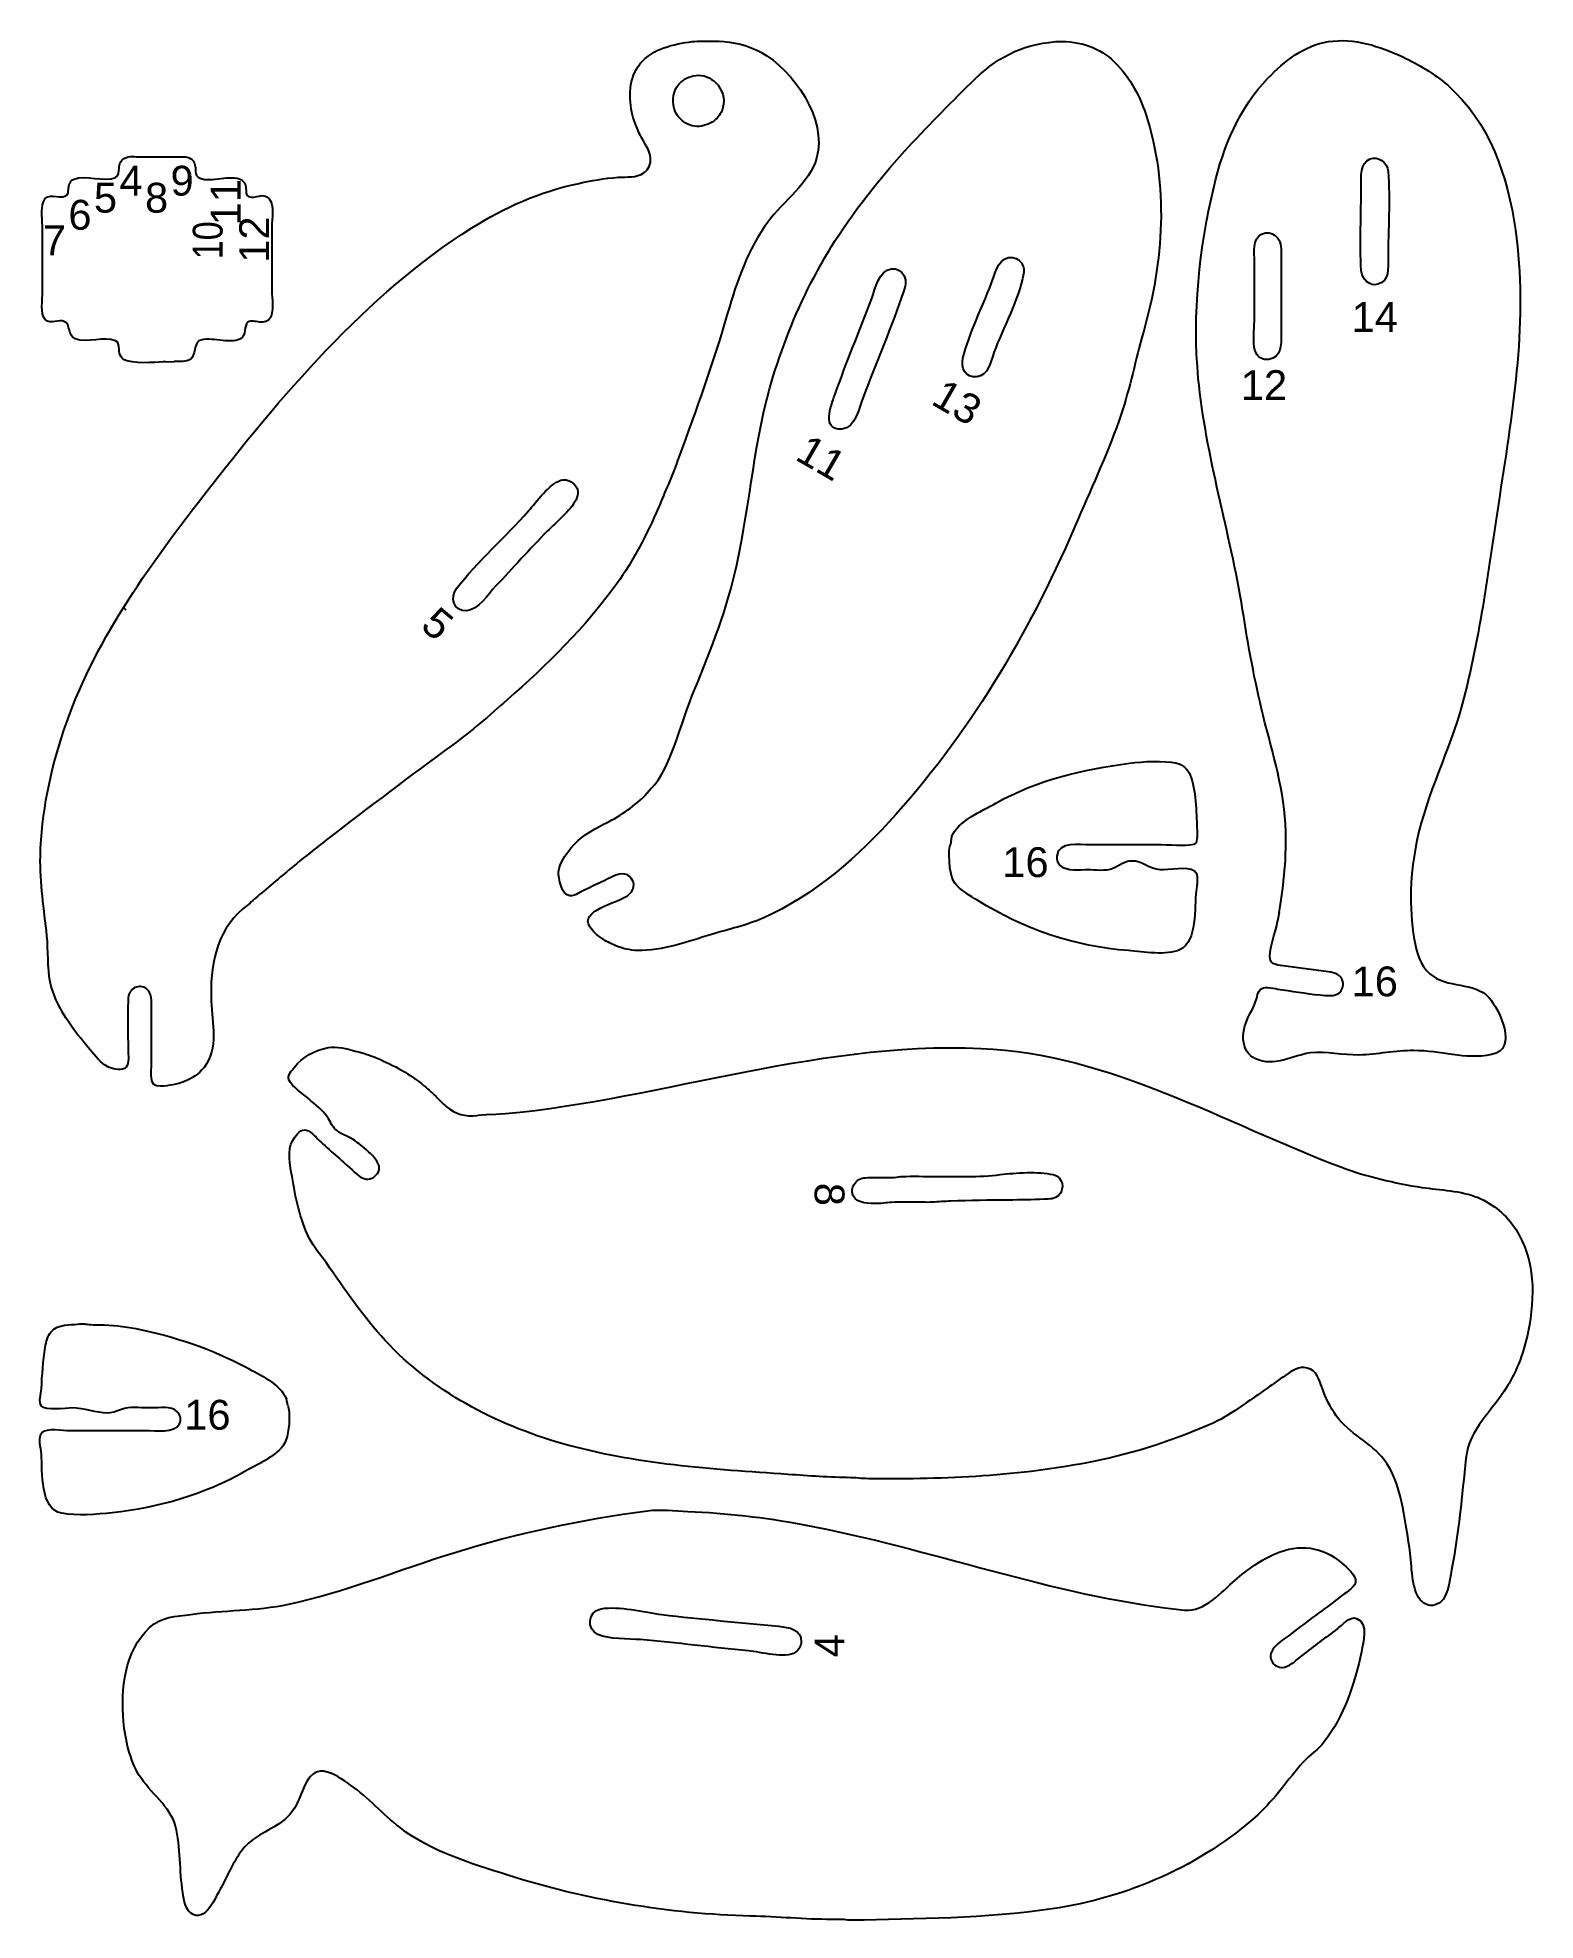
# Model space of a CAD drawing. Extents: x 4 to 180, y 72 to 293.
import ezdxf
from ezdxf.enums import TextEntityAlignment as Align

# ---------------------------------------------------------------- set-up
doc = ezdxf.new("R2010")
doc.units = 0
doc.layers.add('Cut', color=7, linetype='Continuous')
doc.layers.add('Steg', color=5, linetype='Continuous', lineweight=25)
doc.layers.add('Text', color=1, linetype='Continuous', lineweight=25)
doc.styles.add('textstyle0', font='')
doc.styles.add('textstyle1', font='')
doc.styles.add('textstyle10', font='')
doc.styles.add('textstyle11', font='')
doc.styles.add('textstyle12', font='')
doc.styles.add('textstyle13', font='')
doc.styles.add('textstyle14', font='')
doc.styles.add('textstyle15', font='')
doc.styles.add('textstyle16', font='')
doc.styles.add('textstyle17', font='')
doc.styles.add('textstyle18', font='')
doc.styles.add('textstyle2', font='')
doc.styles.add('textstyle3', font='')
doc.styles.add('textstyle4', font='')
doc.styles.add('textstyle5', font='')
doc.styles.add('textstyle6', font='')
doc.styles.add('textstyle7', font='')
doc.styles.add('textstyle8', font='')
doc.styles.add('textstyle9', font='')
doc.styles.get('textstyle0').set_extended_font_data('Arial')
doc.styles.get('textstyle1').set_extended_font_data('Arial')
doc.styles.get('textstyle10').set_extended_font_data('Arial')
doc.styles.get('textstyle11').set_extended_font_data('Arial Narrow')
doc.styles.get('textstyle12').set_extended_font_data('Arial')
doc.styles.get('textstyle13').set_extended_font_data('Arial')
doc.styles.get('textstyle14').set_extended_font_data('Arial')
doc.styles.get('textstyle15').set_extended_font_data('Arial')
doc.styles.get('textstyle16').set_extended_font_data('Arial')
doc.styles.get('textstyle17').set_extended_font_data('Arial')
doc.styles.get('textstyle18').set_extended_font_data('Arial')
doc.styles.get('textstyle2').set_extended_font_data('Arial')
doc.styles.get('textstyle3').set_extended_font_data('Arial')
doc.styles.get('textstyle4').set_extended_font_data('Arial')
doc.styles.get('textstyle5').set_extended_font_data('Arial')
doc.styles.get('textstyle6').set_extended_font_data('Arial')
doc.styles.get('textstyle7').set_extended_font_data('Arial')
doc.styles.get('textstyle8').set_extended_font_data('Arial')
doc.styles.get('textstyle9').set_extended_font_data('Arial')

msp = doc.modelspace()

# ---------------------------------------------------------------- linework, layer by layer
at = {"layer": 'Cut'}
for points in [[(16.09868, 278.790017), (20.189329, 278.790017)], [(4.618474, 262.95525), (4.618474, 270.344808)], [(31.537579, 270.608721), (31.537579, 263.087206)], [(146.86751, 259.524383), (146.86751, 266.913941)], [(150.03442, 267.177854), (150.03442, 257.940906)], [(14.119344, 225.875502), (14.383257, 225.611589)], [(17.418244, 172.43316), (17.418244, 179.16294)], [(7.785438, 129.28345), (16.758472, 129.28345)]]:
    msp.add_lwpolyline(points, dxfattribs=at)
for points in [[(74.775731, 289.737212), (76.251927, 291.536649), (78.687974, 292.025785), (80.88927, 292.325418)], [(80.88927, 292.325418), (81.584813, 292.420084), (82.497951, 292.381526), (83.000573, 292.381526)], [(83.000573, 292.381526), (83.396706, 292.381526), (83.642541, 292.383426), (84.056224, 292.381434)], [(84.056224, 292.381434), (85.578473, 292.374084), (87.582627, 291.820685), (88.938611, 291.079869)], [(113.61446, 287.499654), (116.5522, 290.403408), (119.38742, 291.959451), (123.51119, 292.320338)], [(123.51119, 292.320338), (125.75986, 292.517125), (128.46668, 291.765488), (130.10901, 290.257899)], [(148.45226, 288.026966), (150.42105, 290.045226), (152.69862, 291.874036), (155.57659, 292.323598)], [(155.57659, 292.323598), (158.56144, 292.789813), (161.62415, 291.783171), (164.28571, 290.526405)], [(73.881858, 283.672404), (73.372374, 285.674869), (73.437297, 288.105796), (74.775731, 289.737212)], [(88.938611, 291.079869), (92.739351, 289.003377), (96.773258, 283.246976), (95.479953, 278.658061)], [(130.10901, 290.257899), (132.02501, 288.498643), (133.30763, 286.241318), (134.11124, 283.80436)], [(164.28571, 290.526405), (166.17533, 289.634353), (167.96993, 288.583848), (169.56397, 287.197053)], [(78.750125, 284.464142), (78.45639, 285.480444), (78.668185, 286.593312), (79.349207, 287.354858)], [(79.349207, 287.354858), (79.854864, 287.920094), (80.535627, 288.271995), (81.28514, 288.359614)], [(81.28514, 288.359614), (82.17888, 288.464084), (83.034486, 288.100148), (83.647951, 287.486722)], [(83.647951, 287.486722), (84.388358, 286.746249), (84.781852, 285.658255), (84.479936, 284.596099)], [(105.81768, 279.449799), (108.28936, 282.137487), (111.03326, 284.948369), (113.61446, 287.499654)], [(142.13287, 275.359152), (143.21887, 279.943053), (145.13092, 284.621633), (148.45226, 288.026966)], [(169.56397, 287.197053), (174.48066, 282.918802), (176.61572, 276.520368), (177.51698, 270.212852)], [(74.794073, 281.297189), (74.431324, 282.023081), (74.090613, 282.851767), (73.881858, 283.672404)], [(79.703642, 283.057487), (79.245358, 283.438841), (78.914807, 283.894579), (78.750125, 284.464142)], [(81.681009, 282.377648), (80.951026, 282.318268), (80.242684, 282.609099), (79.703642, 283.057487)], [(83.646499, 283.206334), (83.106138, 282.72245), (82.424979, 282.438216), (81.681009, 282.377648)], [(84.479936, 284.596099), (84.327922, 284.060844), (84.066253, 283.58241), (83.646499, 283.206334)], [(134.11124, 283.80436), (136.86517, 275.447694), (136.20803, 266.543276), (133.84205, 258.204819)], [(75.991049, 278.658061), (75.923089, 279.603133), (75.197463, 280.48988), (74.794073, 281.297189)], [(13.594016, 277.470453), (13.619486, 277.979409), (13.760281, 278.396523), (14.253798, 278.654366)], [(14.253798, 278.654366), (14.782415, 278.930683), (15.503029, 278.790017), (16.09868, 278.790017)], [(20.189329, 278.790017), (20.803849, 278.790017), (21.507441, 278.913133), (22.028933, 278.560149)], [(22.028933, 278.560149), (22.478244, 278.25599), (22.54541, 277.846661), (22.564544, 277.338497)], [(75.209339, 276.923362), (75.777412, 277.323718), (76.040929, 277.966609), (75.991049, 278.658061)], [(95.479953, 278.658061), (94.643745, 275.691285), (91.546597, 273.585393), (89.750802, 271.136546)], [(97.210165, 268.233505), (99.660991, 272.175703), (102.6506, 276.005869), (105.81768, 279.449799)], [(159.40362, 275.359148), (159.40362, 276.473784), (159.26242, 278.096979), (160.45927, 278.560146)], [(160.45898, 278.560146), (161.4249, 278.933319), (162.46339, 278.152665), (162.5584, 277.074581)], [(8.32567, 276.184934), (9.571747, 276.706426), (11.942291, 275.823769), (13.176097, 276.362415)], [(13.176097, 276.362415), (13.634131, 276.562461), (13.572903, 277.049908), (13.594016, 277.470453)], [(22.564544, 277.338497), (22.577074, 277.006758), (22.555744, 276.628439), (22.870419, 276.418497)], [(22.870419, 276.418497), (24.030843, 275.644045), (26.363436, 276.709329), (27.710183, 276.203276)], [(67.429718, 275.648927), (68.987595, 275.976575), (70.589546, 276.294062), (72.180148, 276.403058)], [(72.180148, 276.403058), (73.222868, 276.474448), (74.325363, 276.300396), (75.209339, 276.923362)], [(162.5584, 277.074581), (162.84607, 273.765115), (162.5703, 270.243066), (162.5703, 266.913938)], [(4.716425, 273.511102), (5.233668, 274.839771), (6.415957, 273.73833), (7.347609, 274.212846)], [(7.347609, 274.212846), (7.644379, 274.364068), (7.630642, 274.687625), (7.653365, 274.963414)], [(7.653365, 274.963414), (7.695129, 275.469862), (7.771585, 275.952955), (8.32567, 276.184934)], [(27.710183, 276.203276), (28.233522, 276.006529), (28.446368, 275.611056), (28.494928, 275.095238)], [(28.494928, 275.095238), (28.525808, 274.76825), (28.435148, 274.280407), (28.808456, 274.131033)], [(28.808456, 274.131033), (29.691509, 273.777653), (30.448674, 274.741331), (31.216397, 273.877544)], [(55.025817, 270.469771), (58.770475, 272.841159), (63.071066, 274.732094), (67.429718, 275.648927)], [(140.29208, 252.794608), (139.58216, 260.250012), (140.40952, 268.092313), (142.13287, 275.359152)], [(159.40862, 265.462418), (159.24236, 268.737444), (159.40362, 272.078052), (159.40362, 275.359148)], [(4.618474, 270.344808), (4.618474, 271.261641), (4.388316, 272.668428), (4.716425, 273.511102)], [(31.216397, 273.877544), (31.844245, 273.171182), (31.537579, 271.521991), (31.537579, 270.608721)], [(23.532444, 239.071142), (32.471566, 250.585261), (42.545645, 262.566242), (55.025817, 270.469771)], [(89.750802, 271.136546), (87.426918, 267.967613), (86.111445, 264.214905), (85.036264, 260.448078)], [(146.86751, 266.913941), (146.86751, 268.060643), (146.71048, 269.628812), (148.18707, 269.866202)], [(148.18703, 269.866202), (148.73069, 269.953822), (149.24928, 269.67249), (149.58313, 269.274905)], [(177.51698, 270.212852), (179.00545, 259.803208), (177.26098, 249.374034), (175.66959, 239.071143)], [(95.181336, 264.670683), (95.830033, 265.87109), (96.488628, 267.072685), (97.210165, 268.233505)], [(149.58313, 269.274905), (150.08457, 268.678067), (150.03442, 267.932117), (150.03442, 267.177854)], [(101.94634, 262.163516), (102.39275, 263.346109), (102.80023, 265.443952), (104.24555, 265.650728)], [(104.24555, 265.650728), (104.80148, 265.730168), (105.29065, 265.487234), (105.61091, 265.058903)], [(115.98162, 263.878949), (116.39042, 264.936448), (116.70224, 266.659403), (117.96902, 266.965146)], [(117.96902, 266.965146), (118.5037, 267.094199), (119.03285, 266.873436), (119.39045, 266.499076)], [(119.39045, 266.499076), (119.76745, 266.10413), (119.86734, 265.606127), (119.76666, 265.066557)], [(161.38269, 263.83368), (160.40094, 263.538626), (159.46009, 264.437909), (159.40862, 265.462418)], [(162.5703, 266.913938), (162.5703, 265.733193), (162.72865, 264.238259), (161.38269, 263.83368)], [(31.537579, 263.087206), (31.537579, 262.165359), (31.806374, 260.742473), (31.36366, 259.934636)], [(90.393562, 253.05852), (91.626694, 257.026976), (93.229701, 261.05996), (95.181336, 264.670683)], [(105.73679, 263.087211), (104.31377, 259.032983), (102.51956, 254.618909), (100.97343, 250.68331)], [(105.61091, 265.058903), (106.0556, 264.46444), (105.97774, 263.77378), (105.73679, 263.087211)], [(112.65922, 255.169827), (113.40755, 258.099127), (114.898, 261.076195), (115.98162, 263.878949)], [(119.76666, 265.066557), (119.19027, 261.973895), (117.38643, 258.779362), (116.29568, 255.829609)], [(4.939603, 259.713609), (4.302333, 260.350826), (4.618474, 262.080775), (4.618474, 262.95525)], [(97.60709, 250.815266), (98.962678, 254.61086), (100.52913, 258.409225), (101.94634, 262.163516)], [(7.238059, 259.444682), (6.409135, 259.801888), (5.643749, 259.009489), (4.939603, 259.713609)], [(8.445816, 257.417303), (7.62225, 257.726873), (7.843937, 259.18354), (7.238059, 259.444682)], [(28.714108, 259.388729), (28.166752, 258.959343), (28.644828, 257.867536), (27.836993, 257.436698)], [(30.086058, 259.404699), (29.671451, 259.427399), (29.06841, 259.666632), (28.714108, 259.388729)], [(31.36366, 259.934636), (31.096052, 259.446133), (30.593694, 259.37712), (30.086058, 259.404699)], [(85.036264, 260.448078), (83.404491, 254.730935), (81.348083, 249.103787), (79.312787, 243.557659)], [(146.92421, 256.093649), (146.6603, 257.055743), (146.86751, 258.494991), (146.86751, 259.524383)], [(13.165501, 257.201551), (11.859251, 257.790476), (9.883838, 256.877074), (8.445816, 257.417303)], [(13.577125, 256.488722), (13.541365, 256.7975), (13.504815, 257.048481), (13.165501, 257.201551)], [(14.515335, 254.84956), (13.586099, 255.117959), (13.655376, 255.814689), (13.577125, 256.488722)], [(22.979942, 257.201552), (22.466764, 256.97749), (22.530103, 255.401667), (22.008479, 255.049607)], [(27.836993, 257.436698), (26.510172, 256.729016), (24.323127, 257.787966), (22.979942, 257.201552)], [(133.84205, 258.204819), (132.93419, 255.005536), (132.29025, 251.728003), (131.22852, 248.572002)], [(150.03442, 257.940906), (150.03442, 256.72704), (150.00932, 255.23778), (148.5829, 255.008571)], [(19.102644, 254.741367), (18.446448, 254.77395), (16.03323, 254.41107), (14.515335, 254.84956)], [(22.008479, 255.049607), (21.442518, 254.667593), (20.724676, 254.77395), (20.057372, 254.77395)], [(114.27424, 252.956786), (112.96563, 252.789334), (112.37037, 254.039357), (112.65922, 255.169827)], [(116.29568, 255.829609), (115.89585, 254.74849), (115.64025, 253.131629), (114.27424, 252.956786)], [(148.5829, 255.008571), (147.9218, 254.902215), (147.14326, 255.300855), (146.92421, 256.093649)], [(86.111577, 230.889845), (87.732661, 238.270562), (88.139483, 245.805404), (90.393562, 253.05852)], [(145.48984, 225.61159), (144.03173, 234.695205), (141.16431, 243.630104), (140.29208, 252.794608)], [(98.439471, 246.831239), (96.022426, 246.685559), (97.174141, 249.603115), (97.60709, 250.815266)], [(100.97343, 250.68331), (100.48796, 249.44767), (100.06003, 246.928886), (98.439471, 246.831239)], [(131.22852, 248.572002), (129.81699, 244.37381), (127.90415, 240.344257), (126.18779, 236.300057)], [(79.312787, 243.557659), (78.909397, 242.458199), (78.568685, 241.412312), (78.084537, 240.390706)], [(65.450372, 240.831836), (66.052093, 241.012352), (66.596018, 240.775226), (67.014847, 240.362467)], [(7.125645, 211.492255), (10.536388, 221.714653), (16.974739, 230.624481), (23.532444, 239.071142)], [(61.661244, 237.223752), (62.570556, 238.254727), (64.152185, 240.442433), (65.450372, 240.831836)], [(67.014847, 240.362467), (67.532248, 239.852587), (67.580676, 239.200195), (67.239305, 238.543316)], [(78.084537, 240.390706), (77.666895, 239.509633), (77.310349, 238.536982), (76.913688, 237.619621)], [(175.66959, 239.071143), (174.40149, 230.851975), (173.43821, 222.572898), (171.25961, 214.527253)], [(53.203367, 228.118761), (55.685995, 231.326357), (58.953499, 234.153655), (61.661244, 237.223752)], [(67.239305, 238.543316), (66.560389, 237.236948), (64.933235, 235.920419), (63.867027, 234.848537)], [(76.913688, 237.619621), (75.534216, 234.429443), (74.020808, 231.468474), (71.991715, 228.646586)], [(63.867027, 234.848537), (61.796368, 232.767057), (59.823488, 230.507699), (57.791755, 228.382674)], [(126.18779, 236.300057), (120.86454, 223.756942), (114.0226, 211.929162), (104.79528, 201.595525)], [(81.1516, 216.242685), (83.122105, 220.980448), (84.999448, 225.82681), (86.111577, 230.889845)], [(54.366035, 225.499162), (52.881657, 225.436612), (52.399093, 227.079604), (53.203367, 228.118761)], [(57.791755, 228.382674), (56.901709, 227.451853), (55.73152, 225.556695), (54.366035, 225.499162)], [(71.991715, 228.646586), (68.356316, 223.591073), (63.783895, 219.111417), (59.116465, 215.01747)], [(147.90596, 213.207689), (146.87671, 217.323277), (146.1615, 221.42844), (145.48984, 225.61159)], [(59.116465, 215.01747), (57.074308, 213.226294), (54.973826, 211.37191), (52.782558, 209.778273)], [(76.1, 204.7), (78.3, 206.8), (79.493963, 212.256678), (81.1516, 216.242685)], [(171.25961, 214.527253), (169.79357, 209.113346), (167.12673, 204.047672), (165.95628, 198.560529)], [(150.56093, 199.61618), (150.44745, 204.242043), (149.021, 208.75482), (147.90596, 213.207689)], [(4.356501, 196.71313), (4.480434, 201.772083), (5.527574, 206.702633), (7.125645, 211.492255)], [(52.782558, 209.778273), (47.806614, 206.159633), (42.861417, 202.406661), (38.003442, 198.646431)], [(132.22031, 207.60957), (133.8183, 207.819512), (136.19352, 207.973901), (137.76248, 207.61357)], [(116.5175, 202.915128), (121.38233, 205.678031), (126.70809, 206.885432), (132.22031, 207.609609)], [(137.76248, 207.61357), (138.50275, 207.443347), (139.05037, 206.920931), (139.34463, 206.214041)], [(139.34463, 206.214041), (140.02685, 204.578705), (140.05456, 201.803794), (140.13241, 200.01209)], [(70.464715, 200.440511), (72.266976, 201.341641), (73.852432, 202.369317), (75.324669, 203.782834)], [(104.79528, 201.595525), (100.41037, 196.6849), (95.237417, 192.10733), (89.202523, 189.43706)], [(111.33201, 198.956436), (111.95299, 200.792345), (114.92254, 202.009247), (116.5175, 202.915128)], [(66.638508, 197.636833), (67.689276, 198.956265), (68.997492, 199.706965), (70.464715, 200.440511)], [(140.13241, 200.01209), (140.15221, 199.559216), (140.22611, 198.401562), (139.92656, 198.153088)], [(149.8, 190.1), (150.2152, 192.56469), (150.64802, 196.05217), (150.56093, 199.61618)], [(5.123999, 187.34422), (4.812357, 190.46117), (4.279531, 193.57151), (4.356501, 196.71313)], [(36.024096, 197.109007), (34.948915, 196.26396), (33.887194, 195.37708), (32.857142, 194.50617)], [(38.003442, 198.646431), (37.349862, 198.140511), (36.677676, 197.622582), (36.024096, 197.109007)], [(65.198863, 194.86575), (65.281073, 195.93526), (66.007492, 196.84457), (66.638508, 197.636833)], [(111.6904, 193.5482), (110.94617, 194.51333), (110.94221, 197.804061), (111.185433, 198.070537)], [(123.67336, 196.71305), (123.61876, 196.2826), (123.74036, 195.89215), (124.0691, 195.60065)], [(127.60183, 198.032741), (126.30272, 198.032741), (123.89558, 198.462655), (123.67336, 196.71305)], [(137.76248, 197.950271), (134.60212, 198.106772), (130.93043, 198.032741), (127.60183, 198.032741)], [(139.92656, 198.153088), (139.65869, 197.931534), (138.06598, 197.935228), (137.76248, 197.950271)], [(165.95628, 198.560529), (165.16454, 194.84688), (164.9864, 190.69711), (165.63827, 186.94836)], [(32.857142, 194.50617), (31.293855, 193.1841), (29.679237, 191.86282), (28.975557, 191.20278)], [(66.518295, 192.03278), (65.561347, 192.13517), (65.139483, 194.09222), (65.198863, 194.86575)], [(73.762437, 194.05976), (73.188031, 194.92157), (72.222242, 194.62585), (71.38841, 194.235)], [(124.0691, 195.60065), (124.83893, 194.91804), (126.4236, 195.1297), (127.33792, 195.1297)], [(127.33792, 195.1297), (128.14536, 195.1297), (129.46123, 194.93441), (130.24096, 195.2796)], [(130.24096, 195.2796), (131.01119, 195.62045), (131.57201, 196.14247), (132.48422, 196.1682)], [(132.48422, 196.1682), (133.73253, 196.2034), (134.57177, 195.1904), (135.78313, 195.13485)], [(135.78313, 195.13485), (136.82031, 195.08735), (138.96592, 195.57215), (139.83155, 194.99405)], [(139.83155, 194.99405), (140.42536, 194.59765), (140.08491, 193.22491), (140.02817, 192.62253)], [(67.957544, 192.5833), (67.522351, 192.37666), (67.008381, 191.98039), (66.518295, 192.03278)], [(71.38841, 194.235), (70.238542, 193.69596), (69.114141, 193.1325), (67.957544, 192.5833)], [(72.971359, 191.87351), (73.804532, 192.32757), (74.359144, 193.16417), (73.762437, 194.05976)], [(114.40619, 191.491), (113.53462, 192.03361), (112.31112, 192.74314), (111.6904, 193.5482)], [(140.02817, 192.62253), (139.84475, 190.69517), (140.14429, 186.67486), (138.15835, 185.73032)], [(28.106712, 190.51106), (24.961004, 187.80701), (24.243029, 183.66516), (24.417079, 179.69076)], [(69.157423, 188.00454), (67.179793, 190.13353), (71.421003, 191.02859), (72.971359, 191.87351)], [(132.08835, 185.6171), (125.80551, 186.05744), (119.69329, 188.19962), (114.40619, 191.491)], [(70.200802, 187.086), (69.821428, 187.354), (69.473591, 187.66423), (69.157423, 188.00454)], [(89.202523, 189.43706), (87.243499, 188.57037), (85.189202, 188.13003), (83.132529, 187.51314)], [(148.7584, 184.45558), (148.46942, 185.59436), (149.38652, 187.80463), (149.60556, 189.05967)], [(5.51682, 181.93401), (5.172757, 183.66515), (5.300583, 185.57812), (5.123999, 187.34422)], [(71.916236, 186.19423), (71.297096, 186.45406), (70.753568, 186.69554), (70.200802, 187.086)], [(74.423407, 185.63078), (73.572288, 185.65158), (72.698869, 185.86579), (71.916236, 186.19423)], [(83.132529, 187.51314), (80.251789, 186.64909), (77.476218, 185.5557), (74.423407, 185.63078)], [(138.15835, 185.73032), (136.56299, 184.97104), (133.80906, 185.49636), (132.08835, 185.6171)], [(165.63827, 186.94836), (165.8903, 185.5012), (166.34819, 183.87246), (167.45794, 182.90073)], [(150.82616, 183.74565), (150.2086, 183.83395), (148.90092, 183.89621), (148.7584, 184.45558)], [(155.57659, 183.1277), (153.99575, 183.32669), (152.40436, 183.52027), (150.82616, 183.74565)], [(10.177955, 174.01663), (8.288603, 176.22333), (6.090461, 179.04773), (5.51682, 181.93401)], [(16.49257, 181.30815), (16.026236, 181.4892), (15.554756, 181.38385), (15.189369, 181.08501)], [(17.418244, 179.16294), (17.41798, 180.00733), (17.406894, 180.95306), (16.49257, 181.30815)], [(147.9284, 181.2303), (148.5961, 181.39142), (149.47889, 181.10454), (150.16638, 181.01033)], [(157.26167, 181.93349), (157.12048, 182.77353), (156.3195, 183.03414), (155.57659, 183.1277)], [(156.85129, 180.67173), (157.20229, 180.99317), (157.33953, 181.46531), (157.26167, 181.93349)], [(167.45794, 182.90073), (169.48084, 181.12896), (172.71245, 182.01715), (174.41864, 180.08465)], [(14.647688, 179.69076), (14.621298, 177.80075), (14.64716, 175.90705), (14.64716, 174.01664)], [(15.189369, 181.08501), (14.742828, 180.71989), (14.655473, 180.24828), (14.647688, 179.69076)], [(24.417079, 179.69076), (24.530826, 177.09413), (25.312668, 174.12669), (23.568732, 171.90534)], [(145.56506, 175.60011), (145.60726, 177.32518), (146.57584, 178.28952), (147.08388, 179.82272)], [(147.08388, 179.82272), (147.26202, 180.3611), (147.27785, 181.07327), (147.9284, 181.2303)], [(150.16638, 181.01033), (151.82507, 180.78323), (153.51147, 180.47656), (155.18072, 180.36229)], [(155.18072, 180.36229), (155.75869, 180.32279), (156.41187, 180.27029), (156.85129, 180.67173)], [(174.41864, 180.08465), (175.65508, 178.68539), (177.92341, 174.03775), (174.71027, 173.40159)], [(57.25394, 166.361538), (75.55874, 167.60399), (94.784919, 175.01994), (114.80204, 174.14349)], [(149.37464, 172.58795), (147.26994, 172.35504), (145.507, 173.23823), (145.56506, 175.60011)], [(12.271945, 171.9808), (11.438627, 172.38248), (10.781247, 173.31198), (10.177955, 174.01663)], [(14.64716, 174.01664), (14.64716, 173.36319), (14.837573, 172.42406), (14.435634, 171.9473)], [(18.473895, 169.68504), (16.998887, 169.57208), (17.418244, 171.33093), (17.418244, 172.43316)], [(34.161909, 171.90518), (35.126511, 173.14729), (36.583573, 173.97822), (38.13538, 174.2226)], [(38.135378, 174.22266), (39.255556, 174.39909), (40.301574, 174.0944), (41.302332, 173.8297)], [(41.302332, 173.8297), (41.983887, 173.64944), (42.840679, 173.42604), (43.54559, 173.13033)], [(43.54559, 173.13033), (45.49485, 172.31246), (47.409142, 171.37082), (49.087759, 169.99689)], [(114.80204, 174.14349), (129.96278, 173.47962), (143.15024, 165.45126), (157.02809, 160.218)], [(153.46529, 173.59873), (152.06787, 173.44896), (150.76678, 172.74194), (149.37464, 172.58795)], [(159.13941, 173.35884), (157.23528, 173.31214), (155.34963, 173.80049), (153.46529, 173.59873)], [(165.60528, 173.88455), (163.42668, 173.89515), (161.30878, 173.41188), (159.13941, 173.35884)], [(174.71027, 173.40159), (171.56047, 172.77796), (168.71813, 173.86951), (165.60528, 173.88455)], [(14.435634, 171.9473), (13.995559, 171.42528), (12.943141, 171.65726), (12.271945, 171.9808)], [(23.568732, 171.90534), (22.32148, 170.31671), (20.433976, 169.8352), (18.473895, 169.68504)], [(33.534984, 170.45577), (33.32557, 170.97964), (33.867119, 171.52555), (34.161909, 171.90518)], [(35.892122, 168.19879), (35.231152, 168.81133), (33.877015, 169.59964), (33.534984, 170.45577)], [(38.043275, 166.09923), (37.513338, 166.87804), (36.591358, 167.55075), (35.892122, 168.19879)], [(49.087759, 169.99689), (49.75757, 169.44861), (50.236308, 169.02543), (50.803192, 168.47253)], [(50.803192, 168.47253), (51.197214, 168.08827), (51.557455, 167.6961), (51.9908, 167.32662)], [(39.082035, 164.56722), (38.552099, 165.03303), (38.435053, 165.52338), (38.043275, 166.09923)], [(51.9908, 167.32662), (53.123645, 166.3607), (54.208459, 166.14192), (55.685579, 166.24299)], [(33.987067, 163.32815), (34.246889, 163.74909), (34.793453, 164.57118), (35.364296, 164.58569)], [(35.364296, 164.58569), (36.009035, 164.60149), (36.642294, 163.74513), (37.079729, 163.34003)], [(41.566247, 163.09987), (40.758805, 163.78736), (39.868628, 163.87577), (39.082035, 164.56722)], [(33.902217, 159.10555), (33.697949, 160.35253), (33.298253, 162.21312), (33.987067, 163.32815)], [(37.079729, 163.34003), (38.343607, 162.16825), (39.615271, 161.07961), (40.906465, 159.91972)], [(44.04927, 159.63601), (44.650991, 160.83417), (42.395856, 162.3939), (41.566247, 163.09987)], [(40.906465, 159.91972), (41.404336, 159.47238), (41.946281, 158.88254), (42.621898, 158.80468)], [(42.621898, 158.80468), (43.201978, 158.73738), (43.787601, 159.11346), (44.04927, 159.63601)], [(105.5651, 159.10058), (106.6127, 159.14678), (108.34106, 159.10558), (109.39183, 159.10558)], [(109.39183, 159.10558), (111.54787, 159.10558), (114.69001, 159.00397), (117.0453, 159.31407)], [(117.0453, 159.31404), (118.79927, 159.54364), (121.53076, 159.7165), (123.24673, 159.31804)], [(123.24673, 159.31804), (124.38076, 159.05281), (124.69138, 157.66067), (123.88949, 156.88213)], [(157.02809, 160.218), (160.06705, 159.0713), (163.32241, 158.31783), (166.52895, 157.82167)], [(35.924845, 151.84794), (34.798861, 154.10044), (34.305344, 156.64192), (33.902217, 159.10555)], [(99.662953, 157.2585), (99.609113, 157.68999), (99.792402, 158.10961), (100.07492, 158.42895)], [(102.26619, 155.93893), (101.30317, 155.93893), (99.819453, 156.00363), (99.662953, 157.2585)], [(100.07492, 158.42895), (100.52331, 158.93434), (101.08504, 158.97129), (101.73836, 158.97393)], [(101.73836, 158.97393), (102.36964, 158.97693), (103.09738, 158.97393), (103.71771, 158.97393)], [(103.71771, 158.97393), (104.04258, 158.97393), (104.31732, 158.96593), (104.6414, 158.99633)], [(104.6414, 158.99633), (104.96786, 159.02803), (105.23732, 159.08603), (105.5651, 159.10058)], [(166.52895, 157.82167), (168.66664, 157.49178), (171.11971, 157.4733), (173.12677, 156.61559)], [(103.32184, 155.96133), (102.95289, 155.92573), (102.63052, 155.93893), (102.26619, 155.93893)], [(104.24553, 156.06558), (103.89268, 156.04978), (103.65925, 155.99298), (103.32184, 155.96133)], [(107.94031, 156.07058), (106.85972, 156.07058), (105.3095, 156.11148), (104.24553, 156.06558)], [(109.12792, 156.08248), (108.71173, 156.05348), (108.39398, 156.07058), (107.94031, 156.07058)], [(111.23922, 156.19729), (110.56255, 156.17619), (109.68953, 156.12079), (109.12792, 156.08248)], [(117.969, 156.33452), (115.76823, 156.33452), (113.42904, 156.26722), (111.23922, 156.19729)], [(122.1916, 156.42292), (120.78917, 156.38072), (119.39967, 156.33452), (117.969, 156.33452)], [(123.88949, 156.88213), (123.42473, 156.43084), (122.81866, 156.44272), (122.1916, 156.42292)], [(173.12677, 156.61559), (174.95569, 155.83309), (176.4745, 154.60061), (177.55523, 152.90365)], [(177.55523, 152.90365), (179.85523, 149.29201), (179.83279, 144.99155), (179.01203, 140.89562)], [(37.928339, 148.9449), (37.225935, 149.94513), (36.463095, 150.77118), (35.924845, 151.84794)], [(44.842722, 139.84123), (42.191982, 142.69941), (40.170806, 145.75024), (37.928339, 148.9449)], [(5.61243, 140.87183), (6.438886, 141.82456), (7.926365, 141.66093), (8.70913, 141.76386)], [(8.709132, 141.76387), (9.463553, 141.86147), (9.594916, 141.77577), (10.292609, 141.70977)], [(10.292609, 141.70977), (10.654288, 141.67547), (10.96366, 141.68737), (11.34826, 141.68737)], [(11.34826, 141.68737), (12.715157, 141.68737), (14.221874, 141.50791), (15.570865, 141.23872)], [(4.938397, 139.04819), (5.043606, 139.72513), (5.163013, 140.35324), (5.61243, 140.87183)], [(15.570865, 141.23872), (20.137084, 140.3269), (24.394393, 138.89913), (28.502591, 136.70206)], [(65.582309, 127.75666), (57.810341, 129.97221), (50.376577, 133.87548), (44.842722, 139.84123)], [(179.01203, 140.89562), (178.54622, 138.57187), (177.7624, 136.41702), (176.54972, 134.42976)], [(4.481326, 134.16581), (4.552873, 135.79943), (4.686584, 137.42909), (4.938397, 139.04819)], [(28.502591, 136.70206), (30.022069, 135.88921), (32.610526, 134.68049), (33.235471, 132.97825)], [(150.56223, 135.78627), (148.84284, 134.58547), (147.15511, 133.35431), (145.41593, 132.1865)], [(153.0694, 136.6176), (152.08632, 136.86172), (151.30778, 136.30618), (150.56223, 135.78627)], [(154.81518, 134.2978), (154.45362, 135.27428), (154.22534, 136.32993), (153.0694, 136.6176)], [(4.490196, 132.13368), (4.105715, 132.61928), (4.45627, 133.59312), (4.481326, 134.16581)], [(156.48575, 130.99889), (155.75471, 131.99516), (155.248, 133.12999), (154.81518, 134.2978)], [(176.54972, 134.42976), (174.78414, 131.53596), (172.07244, 129.48799), (171.69768, 125.98455)], [(8.04935, 131.92255), (7.335783, 131.92255), (4.932224, 131.5755), (4.490196, 132.13368)], [(12.271955, 131.32347), (10.857356, 131.35647), (9.554947, 131.92255), (8.04935, 131.92255)], [(14.251301, 131.87108), (13.54639, 131.72065), (13.018683, 131.30631), (12.271955, 131.32347)], [(17.418254, 131.92258), (16.424359, 131.92258), (15.218145, 132.07697), (14.251301, 131.87108)], [(20.423165, 131.48976), (19.707302, 132.18385), (18.356464, 131.92258), (17.418254, 131.92258)], [(20.693412, 130.07783), (20.955345, 130.58718), (20.805443, 131.11896), (20.423165, 131.48976)], [(33.4, 132.2), (33.701937, 131.70751), (33.690325, 128.50889), (32.811759, 127.43872)], [(145.41593, 132.1865), (144.32861, 131.45678), (143.29935, 130.72574), (142.11702, 130.19396)], [(162.10445, 125.85259), (160.58168, 127.8293), (157.99929, 128.93246), (156.48575, 130.99889)], [(4.474717, 126.51237), (4.429245, 127.17611), (4.039499, 128.54581), (4.56615, 129.07232)], [(4.56615, 129.07232), (5.113057, 129.61862), (7.037944, 129.28345), (7.785438, 129.28345)], [(16.758472, 129.28345), (17.886435, 129.28345), (20.110824, 128.94564), (20.693412, 130.07783)], [(142.11702, 130.19396), (137.66481, 128.18954), (132.81937, 126.61266), (127.99768, 125.64806)], [(6.861743, 119.56222), (4.293422, 120.02671), (4.61409, 124.47892), (4.474717, 126.51237)], [(32.811759, 127.43872), (31.781708, 126.18249), (29.782832, 125.25484), (28.370635, 124.4565)], [(92.105544, 124.12522), (83.17975, 124.73618), (74.252372, 125.28512), (65.582309, 127.75666)], [(171.69768, 125.98455), (171.23056, 121.62735), (170.87296, 117.22396), (170.0126, 112.92087)], [(28.370635, 124.4565), (23.593682, 121.758), (18.260136, 120.21279), (12.79978, 119.62822)], [(99.495102, 123.74123), (97.040449, 123.76893), (94.555578, 123.95764), (92.105544, 124.12522)], [(127.99768, 125.64806), (119.32591, 123.91283), (110.69345, 123.5196), (101.87032, 123.60933)], [(165.06687, 115.55999), (164.52189, 118.85363), (164.16693, 123.1752), (162.10445, 125.85259)], [(100.68271, 123.66473), (100.28447, 123.68853), (99.918154, 123.73603), (99.495102, 123.74123)], [(101.87032, 123.60933), (101.43869, 123.61433), (101.08636, 123.64103), (100.68271, 123.66473)], [(12.79978, 119.62822), (10.92274, 119.42765), (8.707694, 119.22839), (6.861743, 119.56222)], [(52.782568, 114.89624), (60.262384, 117.22132), (67.88511, 118.84438), (75.611025, 119.85912)], [(75.611025, 119.85912), (77.182625, 120.06498), (78.789722, 119.85612), (80.361455, 119.78782)], [(80.361455, 119.78782), (84.869745, 119.58988), (89.378431, 119.09109), (93.821007, 118.25976)], [(93.821007, 118.25976), (108.83725, 115.45041), (123.4633, 109.84754), (137.67581, 108.320673)], [(149.37465, 114.83945), (152.11406, 116.00199), (154.89571, 115.68793), (157.1548, 113.7231)], [(166.17795, 109.62723), (165.24633, 111.09063), (165.35058, 113.84588), (165.06687, 115.55999)], [(33.516934, 108.89751), (40.034921, 110.28833), (46.39733, 112.91294), (52.782568, 114.89624)], [(144.62422, 111.71604), (146.05199, 112.93796), (147.67241, 114.11633), (149.37465, 114.83945)], [(157.1548, 113.7231), (157.68394, 113.26257), (158.85572, 112.24651), (158.74355, 111.47061)], [(170.0126, 112.92087), (169.73945, 111.55248), (169.65104, 109.26831), (168.11243, 108.80515)], [(138.68618, 108.20864), (141.04028, 107.95529), (143.02491, 110.34634), (144.62422, 111.71604)], [(158.74355, 111.47061), (158.64855, 110.80686), (157.3976, 110.12333), (156.89616, 109.72746)], [(22.036728, 107.69802), (25.920073, 108.20869), (29.651932, 108.07278), (33.516934, 108.89751)], [(69.805075, 105.3426), (68.47799, 105.97995), (68.549114, 108.06354), (70.200812, 108.35253)], [(70.200812, 108.35253), (72.275167, 108.71409), (75.213044, 107.9395), (77.326458, 107.67955)], [(156.89616, 109.72746), (155.0237, 108.24955), (153.09846, 106.89832), (151.22204, 105.44548)], [(168.11243, 108.80515), (167.35632, 108.57686), (166.59757, 108.97009), (166.17795, 109.62723)], [(14.119344, 95.10674), (13.784307, 98.93216), (14.238633, 103.35798), (17.176906, 106.15149)], [(17.176906, 106.15149), (18.520222, 107.42883), (20.274318, 107.4671), (22.036728, 107.69802)], [(77.326458, 107.67955), (81.857444, 107.12401), (86.473807, 106.75849), (91.049923, 106.3006)], [(91.049923, 106.3006), (92.217605, 106.18448), (93.731673, 105.95092), (93.669521, 104.47565)], [(156.63225, 106.01289), (157.13632, 106.3982), (158.15107, 107.53303), (158.86363, 107.22821)], [(158.86363, 107.22821), (160.32043, 106.60537), (159.65669, 104.42545), (159.42973, 103.28799)], [(74.819286, 104.72768), (73.375155, 104.84381), (71.096928, 104.72268), (69.805075, 105.3426)], [(87.4871, 103.42), (83.27558, 103.78947), (79.023813, 104.38988), (74.819286, 104.72768)], [(93.669521, 104.47565), (93.649331, 103.99665), (93.427249, 103.53612), (93.015413, 103.25373)], [(151.22204, 105.44548), (150.29043, 104.72499), (148.07224, 103.47801), (148.96031, 102.11226)], [(152.5416, 102.90927), (153.91131, 103.9359), (155.27178, 104.97439), (156.63225, 106.01289)], [(93.015413, 103.25373), (91.779642, 102.40525), (88.925953, 103.29463), (87.4871, 103.42)], [(148.96031, 102.11226), (149.29416, 101.59763), (149.86157, 101.36934), (150.4303, 101.51581)], [(150.4303, 101.51581), (151.24447, 101.72563), (151.86731, 102.40256), (152.5416, 102.90927)], [(159.42973, 103.28799), (158.68945, 99.58661), (157.36065, 95.72425), (155.08176, 92.73148)], [(15.975443, 88.77284), (14.893664, 90.51598), (14.301576, 93.02579), (14.119344, 95.10674)], [(155.08176, 92.73148), (154.37448, 91.80382), (153.36105, 91.2219), (152.59834, 90.35494)], [(20.22787, 82.8348), (19.650033, 85.07806), (17.164898, 86.85551), (15.975443, 88.77284)], [(37.607583, 89.27295), (35.509212, 89.54874), (35.094473, 86.32241), (34.20324, 84.9461)], [(40.774536, 87.65912), (39.878816, 88.28724), (38.739373, 89.12384), (37.607583, 89.27295)], [(152.59834, 90.35494), (150.79186, 88.29774), (149.30735, 86.02545), (147.26335, 84.17674)], [(46.580618, 82.65666), (44.551524, 84.22034), (42.852454, 86.20364), (40.774536, 87.65912)], [(34.20324, 84.9461), (32.805558, 82.78861), (30.896412, 82.52206), (29.032396, 81.04943)], [(147.26335, 84.17674), (140.61802, 78.16613), (132.01711, 74.44496), (123.11533, 73.12672)], [(21.080572, 75.04937), (20.666229, 77.57897), (20.864164, 80.36325), (20.22787, 82.8348)], [(59.248432, 77.07358), (54.838449, 78.48815), (50.236206, 79.83939), (46.580618, 82.65666)], [(29.032396, 81.04943), (27.70254, 79.99905), (26.837302, 78.09228), (26.095179, 76.63285)], [(26.095179, 76.63285), (25.563791, 75.58775), (25.010761, 74.47272), (24.353882, 73.46589)], [(87.751013, 72.27829), (78.303595, 72.50261), (68.248254, 74.18769), (59.248432, 77.07358)], [(22.301169, 72.45379), (21.379321, 72.88529), (21.234433, 74.10984), (21.080572, 75.04937)], [(24.353882, 73.46589), (23.915787, 72.79424), (23.152419, 72.0566), (22.301169, 72.45379)], [(123.11533, 73.12672), (115.36685, 71.97869), (107.17697, 71.94966), (99.627089, 71.78472)], [(97.251873, 71.88242), (94.072912, 71.88242), (90.913348, 72.20307), (87.751013, 72.27829)], [(98.703394, 71.87052), (98.271105, 71.89952), (97.701977, 71.88242), (97.251873, 71.88242)], [(99.627089, 71.78472), (99.27912, 71.77672), (99.016394, 71.84942), (98.703394, 71.87052)]]:
    msp.add_open_spline(points, degree=3, dxfattribs=at)
at = {"layer": 'Steg'}
for p, q in [((19.102644, 254.741367), (20.057372, 254.77395)), ((76.1, 204.7), (75.324669, 203.782834)), ((111.33201, 198.956436), (111.185433, 198.070537)), ((28.975557, 191.20278), (28.106712, 190.51106)), ((149.8, 190.1), (149.60556, 189.05967)), ((57.25394, 166.361538), (55.685579, 166.24299)), ((33.4, 132.2), (33.235471, 132.97825)), ((137.67581, 108.320673), (138.68618, 108.20864))]:
    msp.add_line(p, q, dxfattribs=at)

# ---------------------------------------------------------------- texts
at = {"layer": 'Text'}
for s, style, p in [('4', 'textstyle8', (15, 276)), ('9', 'textstyle10', (21, 276)), ('5', 'textstyle7', (12, 274)), ('8', 'textstyle9', (18, 274)), ('6', 'textstyle6', (9, 272)), ('7', 'textstyle5', (6, 269)), ('14', 'textstyle15', (161, 260)), ('12', 'textstyle4', (148, 252)), ('16', 'textstyle17', (120, 196)), ('16', 'textstyle16', (161, 182)), ('16', 'textstyle18', (23.960648, 131.13084))]:
    msp.add_text(s, height=3.5, dxfattribs=dict(at, style=style)).set_placement(p, align=Align.MIDDLE_CENTER)
for s, rotation, style, p in [('11', 90, 'textstyle12', (26.114827, 273.474668)), ('10', 90, 'textstyle11', (24, 269)), ('12', 90, 'textstyle13', (29.457967, 269.084687)), ('13', -30, 'textstyle14', (112, 250)), ('11', -30, 'textstyle3', (96.046739, 243.482601)), ('5', -40, 'textstyle0', (51, 224)), ('8', -90, 'textstyle2', (97, 157)), ('4', 90, 'textstyle1', (97, 104))]:
    msp.add_text(s, height=3.5, rotation=rotation, dxfattribs=dict(at, style=style)).set_placement(p, align=Align.MIDDLE_CENTER)

doc.saveas('drawing.dxf')
